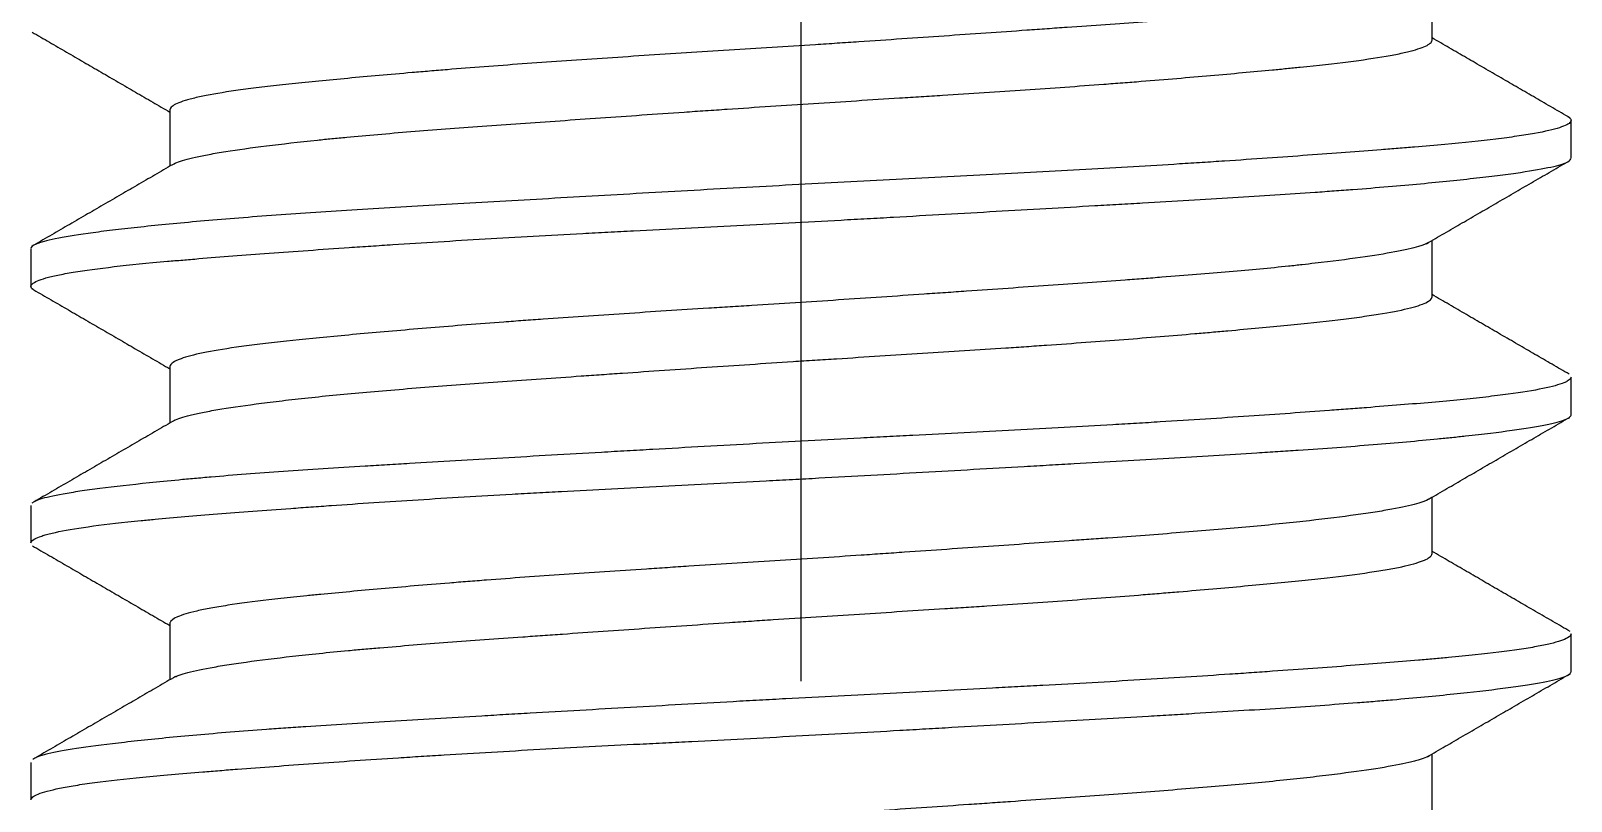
# Model space of a CAD drawing. Extents: x 1571 to 2360, y 0 to 579.
# Drawn here: x 1750.12 to 1756.12, y 179.46 to 182.46 of the extents above; entities that cross this region are included whole.
import ezdxf

# ---------------------------------------------------------------- set-up
doc = ezdxf.new("R2010")
doc.units = 0
doc.header["$LTSCALE"] = 10
doc.header["$MEASUREMENT"] = 0
doc.linetypes.add('CENTER', pattern=[2, 1.25, -0.25, 0.25, -0.25])
doc.layers.add('1', color=7, linetype='CONTINUOUS')

msp = doc.modelspace()

# ---------------------------------------------------------------- linework, layer by layer
at = {"layer": '1', "color": 1, "linetype": 'CENTER', "lineweight": -3}
msp.add_line((1753.1195, 272.4285), (1753.1195, 169.6499), dxfattribs=at)
at = {"layer": '1', "color": 7, "linetype": 'Continuous', "lineweight": -3}
for p, q in [((1755.578, 182.425), (1755.578, 182.6446)), ((1750.661, 182.1535), (1750.661, 181.9338)), ((1756.1195, 181.9665), (1756.1195, 182.1125)), ((1750.1195, 181.6118), (1750.1195, 181.4658)), ((1755.578, 181.4245), (1755.578, 181.6447)), ((1750.661, 181.1539), (1750.661, 180.9338)), ((1756.1195, 180.9665), (1756.1195, 181.1118)), ((1755.578, 180.4252), (1755.578, 180.6446)), ((1750.1195, 180.6125), (1750.1195, 180.4667)), ((1750.661, 180.1532), (1750.661, 179.9337)), ((1756.1195, 179.966), (1756.1195, 180.112)), ((1750.1195, 179.6117), (1750.1195, 179.4663)), ((1755.578, 179.4245), (1755.578, 179.6446))]:
    msp.add_line(p, q, dxfattribs=at)
for points, knots in [([(1755.5662, 182.6379), (1755.5656, 182.6375), (1755.562, 182.6353), (1755.5577, 182.6331), (1755.5498, 182.6296), (1755.5454, 182.6278), (1755.5207, 182.619), (1755.4934, 182.6121), (1755.4246, 182.598), (1755.383, 182.5908), (1755.3218, 182.5816), (1755.3091, 182.5797), (1755.2828, 182.576), (1755.2692, 182.5741), (1755.2271, 182.5685), (1755.1974, 182.5647), (1755.1041, 182.5534), (1755.0358, 182.5459), (1754.9244, 182.5347), (1754.8858, 182.531), (1754.8256, 182.5256), (1754.8051, 182.5237), (1754.7635, 182.5201), (1754.7422, 182.5183), (1754.6348, 182.5094), (1754.4545, 182.4955), (1754.2581, 182.4814), (1754.1302, 182.4724), (1754.1043, 182.4706), (1754.0521, 182.4669), (1754.0258, 182.465), (1753.9465, 182.4595), (1753.8933, 182.4558), (1753.7322, 182.4446), (1753.6231, 182.437), (1753.4571, 182.4257), (1753.3734, 182.42), (1753.2888, 182.4143), (1753.2322, 182.4105), (1753.2038, 182.4087), (1753.0625, 182.3994), (1752.9503, 182.3923), (1752.7278, 182.3783), (1752.6174, 182.3714), (1752.4532, 182.3609), (1752.3986, 182.3573), (1752.2913, 182.3502), (1752.2386, 182.3466), (1752.0828, 182.3358), (1751.9823, 182.3285), (1751.8367, 182.3173), (1751.7891, 182.3135), (1751.7188, 182.3078), (1751.6956, 182.3059), (1751.6497, 182.3021), (1751.6271, 182.3002), (1751.516, 182.2907), (1751.4326, 182.2833), (1751.2767, 182.2688), (1751.2041, 182.2618), (1751.1205, 182.253), (1751.104, 182.2513), (1751.0721, 182.2477), (1751.0566, 182.246), (1751.0113, 182.2407), (1750.9829, 182.2371), (1750.903, 182.2265), (1750.8566, 182.2193), (1750.7975, 182.2083), (1750.7795, 182.2046), (1750.7553, 182.1989), (1750.7476, 182.197), (1750.7334, 182.1932), (1750.7267, 182.1913), (1750.6959, 182.1818), (1750.6789, 182.1742), (1750.6641, 182.1624), (1750.6612, 182.158), (1750.661, 182.1538)], [0, 0, 0, 0, 0.002708, 0.013998, 0.013998, 0.025287, 0.025287, 0.070446, 0.070446, 0.115605, 0.115605, 0.126895, 0.126895, 0.138185, 0.138185, 0.160764, 0.160764, 0.205923, 0.205923, 0.228503, 0.228503, 0.239792, 0.239792, 0.251082, 0.251082, 0.296241, 0.3414, 0.3414, 0.35269, 0.35269, 0.363979, 0.363979, 0.386559, 0.386559, 0.431718, 0.431718, 0.454297, 0.465587, 0.465587, 0.476877, 0.476877, 0.522036, 0.522036, 0.567194, 0.567194, 0.589774, 0.589774, 0.612353, 0.612353, 0.657512, 0.657512, 0.680092, 0.680092, 0.691381, 0.691381, 0.702671, 0.702671, 0.74783, 0.74783, 0.792989, 0.792989, 0.804279, 0.804279, 0.815569, 0.815569, 0.838148, 0.838148, 0.883307, 0.883307, 0.905886, 0.905886, 0.917176, 0.917176, 0.928466, 0.928466, 0.973625, 0.973625, 1, 1, 1, 1]), ([(1750.6749, 181.9419), (1750.6787, 181.9441), (1750.6831, 181.9463), (1750.7051, 181.9554), (1750.7293, 181.9623), (1750.7768, 181.9729), (1750.8034, 181.9782), (1750.8342, 181.9836), (1750.8557, 181.9872), (1750.8669, 181.9891), (1750.9251, 181.9983), (1751.0315, 182.0131), (1751.1635, 182.0282), (1751.2541, 182.0376), (1751.2727, 182.0395), (1751.3106, 182.0433), (1751.33, 182.0451), (1751.3889, 182.0507), (1751.4293, 182.0543), (1751.5543, 182.065), (1751.6423, 182.0719), (1751.7814, 182.0824), (1751.829, 182.0859), (1751.9265, 182.093), (1751.9766, 182.0966), (1752.1285, 182.1074), (1752.336, 182.122), (1752.5532, 182.137), (1752.692, 182.1466), (1752.7199, 182.1485), (1752.776, 182.1523), (1752.8041, 182.1542), (1752.8882, 182.1599), (1752.9443, 182.1637), (1753.1123, 182.1749), (1753.2243, 182.182), (1753.3921, 182.1926), (1753.448, 182.1961), (1753.5318, 182.2013), (1753.5598, 182.2031), (1753.6155, 182.2066), (1753.6432, 182.2084), (1753.7807, 182.2171), (1753.888, 182.2241), (1754.0974, 182.2384), (1754.1994, 182.2457), (1754.3236, 182.2551), (1754.3483, 182.257), (1754.397, 182.2607), (1754.4211, 182.2626), (1754.4923, 182.2683), (1754.5386, 182.2721), (1754.6737, 182.2834), (1754.7589, 182.2909), (1754.8793, 182.3019), (1754.9183, 182.3055), (1754.9748, 182.3108), (1754.9933, 182.3126), (1755.0295, 182.3162), (1755.0471, 182.318), (1755.1333, 182.3268), (1755.1956, 182.3337), (1755.3072, 182.3478), (1755.3565, 182.3549), (1755.4096, 182.3642), (1755.4197, 182.366), (1755.4391, 182.3697), (1755.4483, 182.3716), (1755.4745, 182.3772), (1755.49, 182.3809), (1755.531, 182.3922), (1755.5509, 182.3998), (1755.5693, 182.4112), (1755.5736, 182.4149), (1755.5771, 182.4206), (1755.5777, 182.4224), (1755.578, 182.4249), (1755.578, 182.4255), (1755.5779, 182.4261)], [0, 0, 0, 0, 0.01409, 0.01409, 0.059249, 0.059249, 0.081828, 0.093118, 0.093118, 0.104407, 0.104407, 0.149566, 0.194725, 0.194725, 0.206015, 0.206015, 0.217305, 0.217305, 0.239884, 0.239884, 0.285043, 0.285043, 0.307623, 0.307623, 0.330202, 0.330202, 0.375361, 0.42052, 0.42052, 0.43181, 0.43181, 0.4431, 0.4431, 0.465679, 0.465679, 0.510838, 0.510838, 0.533417, 0.533417, 0.544707, 0.544707, 0.555997, 0.555997, 0.601156, 0.601156, 0.646315, 0.646315, 0.657605, 0.657605, 0.668894, 0.668894, 0.691474, 0.691474, 0.736633, 0.736633, 0.759212, 0.759212, 0.770502, 0.770502, 0.781792, 0.781792, 0.826951, 0.826951, 0.87211, 0.87211, 0.883399, 0.883399, 0.894689, 0.894689, 0.917269, 0.917269, 0.962427, 0.962427, 0.985007, 0.985007, 0.996297, 0.996297, 1, 1, 1, 1]), ([(1756.1061, 182.1273), (1756.1122, 182.124), (1756.1162, 182.1207), (1756.1192, 182.1155), (1756.1196, 182.1137), (1756.1193, 182.1101), (1756.1185, 182.1082), (1756.112, 182.099), (1756.0976, 182.0914), (1756.0508, 182.0763), (1756.0184, 182.0688), (1755.9663, 182.0594), (1755.9553, 182.0576), (1755.9323, 182.0539), (1755.8962, 182.0484), (1755.8555, 182.043), (1755.768, 182.0324), (1755.7017, 182.0255), (1755.5899, 182.0152), (1755.5506, 182.0118), (1755.4885, 182.0066), (1755.4674, 182.0048), (1755.4243, 182.0013), (1755.4024, 181.9996), (1755.2907, 181.9908), (1755.1951, 181.9837), (1754.9915, 181.9689), (1754.8835, 181.9613), (1754.7406, 181.9518), (1754.7117, 181.9499), (1754.6534, 181.9462), (1754.5654, 181.9406), (1754.4753, 181.9351), (1754.2924, 181.9242), (1754.1668, 181.9171), (1753.9729, 181.9067), (1753.9073, 181.9032), (1753.7743, 181.8963), (1753.7076, 181.8929), (1753.5069, 181.8826), (1753.3724, 181.8758), (1753.1022, 181.8618), (1752.9665, 181.8544), (1752.6938, 181.8392), (1752.5598, 181.8316), (1752.2967, 181.8166), (1752.1676, 181.8092), (1751.9775, 181.7982), (1751.9147, 181.7946), (1751.7905, 181.7874), (1751.7297, 181.7839), (1751.5514, 181.7734), (1751.4377, 181.7666), (1751.2749, 181.7563), (1751.222, 181.7529), (1751.1187, 181.7459), (1751.0684, 181.7424), (1750.9216, 181.7315), (1750.8314, 181.7241), (1750.6658, 181.7091), (1750.5903, 181.7016), (1750.5053, 181.6923), (1750.4888, 181.6904), (1750.4567, 181.6867), (1750.4411, 181.6849), (1750.3959, 181.6793), (1750.368, 181.6757), (1750.291, 181.665), (1750.2484, 181.6581), (1750.1977, 181.6478), (1750.183, 181.6444), (1750.1643, 181.6393), (1750.1586, 181.6376), (1750.1484, 181.6341), (1750.1438, 181.6324), (1750.1266, 181.6249), (1750.1199, 181.6191), (1750.1195, 181.6132)], [0, 0, 0, 0, 0.019993, 0.019993, 0.030493, 0.030493, 0.040994, 0.040994, 0.082997, 0.082997, 0.124999, 0.124999, 0.1355, 0.1355, 0.146001, 0.167002, 0.167002, 0.209005, 0.209005, 0.230006, 0.230006, 0.240507, 0.240507, 0.251007, 0.251007, 0.29301, 0.29301, 0.335012, 0.335012, 0.345513, 0.345513, 0.356014, 0.377015, 0.377015, 0.419018, 0.419018, 0.440019, 0.440019, 0.46102, 0.46102, 0.503023, 0.503023, 0.545026, 0.545026, 0.587028, 0.587028, 0.629031, 0.629031, 0.650032, 0.650032, 0.671033, 0.671033, 0.713036, 0.713036, 0.734037, 0.734037, 0.755039, 0.755039, 0.797041, 0.797041, 0.839044, 0.839044, 0.849545, 0.849545, 0.860045, 0.860045, 0.881047, 0.881047, 0.923049, 0.923049, 0.944051, 0.944051, 0.954551, 0.954551, 0.965052, 0.965052, 1, 1, 1, 1]), ([(1750.1297, 181.4529), (1750.129, 181.4533), (1750.1283, 181.4537), (1750.1252, 181.4559), (1750.1232, 181.4577), (1750.1205, 181.4612), (1750.1197, 181.463), (1750.1191, 181.4685), (1750.121, 181.4722), (1750.1337, 181.4833), (1750.1512, 181.4909), (1750.191, 181.5022), (1750.2066, 181.506), (1750.2333, 181.5116), (1750.2427, 181.5135), (1750.2629, 181.5172), (1750.2735, 181.5191), (1750.3295, 181.5284), (1750.3827, 181.5356), (1750.5049, 181.5496), (1750.5741, 181.5565), (1750.6707, 181.5651), (1750.6905, 181.5668), (1750.7312, 181.5702), (1750.7521, 181.572), (1750.8161, 181.5772), (1750.8603, 181.5807), (1750.9977, 181.5913), (1751.0955, 181.5986), (1751.2514, 181.6097), (1751.3048, 181.6135), (1751.3874, 181.6191), (1751.4153, 181.621), (1751.4719, 181.6248), (1751.5007, 181.6267), (1751.6457, 181.6361), (1751.7655, 181.6435), (1752.012, 181.6579), (1752.1388, 181.6649), (1752.3017, 181.6736), (1752.3346, 181.6753), (1752.4007, 181.6788), (1752.434, 181.6805), (1752.5342, 181.6857), (1752.6011, 181.6891), (1752.8023, 181.6993), (1752.937, 181.7062), (1753.1399, 181.7168), (1753.2076, 181.7205), (1753.3095, 181.7261), (1753.3435, 181.7279), (1753.4115, 181.7317), (1753.4456, 181.7336), (1753.6153, 181.7431), (1753.7485, 181.7507), (1754.01, 181.7657), (1754.1382, 181.7731), (1754.2954, 181.7821), (1754.3266, 181.7839), (1754.3888, 181.7875), (1754.4199, 181.7893), (1754.5118, 181.7946), (1754.5717, 181.7981), (1754.7475, 181.8086), (1754.8594, 181.8153), (1755.0193, 181.8256), (1755.0713, 181.8291), (1755.1473, 181.8344), (1755.1722, 181.8362), (1755.2215, 181.8398), (1755.2459, 181.8416), (1755.365, 181.8507), (1755.4527, 181.8582), (1755.6132, 181.8732), (1755.6861, 181.8807), (1755.7677, 181.89), (1755.7835, 181.8918), (1755.8143, 181.8955), (1755.8292, 181.8974), (1755.8721, 181.9028), (1755.8985, 181.9064), (1755.9709, 181.917), (1756.0104, 181.9239), (1756.0565, 181.9341), (1756.0697, 181.9375), (1756.086, 181.9427), (1756.0909, 181.9444), (1756.0996, 181.9478), (1756.1034, 181.9496), (1756.1152, 181.956), (1756.1194, 181.9608), (1756.1195, 181.9657)], [0, 0, 0, 0, 0.002696, 0.002696, 0.013225, 0.013225, 0.023754, 0.023754, 0.044812, 0.044812, 0.086928, 0.086928, 0.107986, 0.107986, 0.118515, 0.118515, 0.129044, 0.129044, 0.17116, 0.17116, 0.213276, 0.213276, 0.223805, 0.223805, 0.234334, 0.234334, 0.255391, 0.255391, 0.297507, 0.297507, 0.318565, 0.318565, 0.329094, 0.329094, 0.339623, 0.339623, 0.381739, 0.381739, 0.423855, 0.423855, 0.434384, 0.434384, 0.444913, 0.444913, 0.465971, 0.465971, 0.508087, 0.508087, 0.529145, 0.529145, 0.539674, 0.539674, 0.550203, 0.550203, 0.592319, 0.592319, 0.634435, 0.634435, 0.644964, 0.644964, 0.655493, 0.655493, 0.676551, 0.676551, 0.718666, 0.718666, 0.739724, 0.739724, 0.750253, 0.750253, 0.760782, 0.760782, 0.802898, 0.802898, 0.845014, 0.845014, 0.855543, 0.855543, 0.866072, 0.866072, 0.88713, 0.88713, 0.929246, 0.929246, 0.950304, 0.950304, 0.960833, 0.960833, 0.971362, 0.971362, 1, 1, 1, 1]), ([(1755.5641, 181.6366), (1755.5554, 181.6314), (1755.5425, 181.6263), (1755.514, 181.6177), (1755.5006, 181.6142), (1755.4775, 181.6089), (1755.4693, 181.6071), (1755.452, 181.6036), (1755.4429, 181.6018), (1755.3952, 181.5928), (1755.305, 181.5783), (1755.1877, 181.5633), (1755.1057, 181.5538), (1755.0888, 181.5519), (1755.0544, 181.5481), (1755.0368, 181.5462), (1754.983, 181.5405), (1754.9459, 181.5368), (1754.8304, 181.5258), (1754.7481, 181.5187), (1754.6168, 181.5081), (1754.5718, 181.5046), (1754.5021, 181.4993), (1754.4785, 181.4975), (1754.4309, 181.494), (1754.4069, 181.4922), (1754.2859, 181.4834), (1754.186, 181.4763), (1753.9799, 181.4618), (1753.8738, 181.4544), (1753.7372, 181.4449), (1753.7096, 181.443), (1753.6545, 181.4392), (1753.6269, 181.4373), (1753.544, 181.4316), (1753.4885, 181.4278), (1753.3218, 181.4165), (1753.21, 181.409), (1753.0414, 181.3981), (1752.985, 181.3945), (1752.9002, 181.3892), (1752.8719, 181.3874), (1752.8157, 181.3839), (1752.7877, 181.3821), (1752.6483, 181.3734), (1752.5388, 181.3665), (1752.3237, 181.3524), (1752.2181, 181.3453), (1752.0887, 181.3361), (1752.063, 181.3342), (1752.0122, 181.3305), (1751.9871, 181.3287), (1751.9126, 181.3231), (1751.864, 181.3194), (1751.7215, 181.3082), (1751.6308, 181.3006), (1751.5012, 181.2893), (1751.4591, 181.2856), (1751.3771, 181.2782), (1751.3377, 181.2745), (1751.2241, 181.2638), (1751.1547, 181.2568), (1751.0596, 181.2464), (1751.0145, 181.2411), (1750.9728, 181.2358), (1750.9458, 181.2322), (1750.9327, 181.2304), (1750.8693, 181.2214), (1750.8261, 181.2141), (1750.7544, 181.1993), (1750.7259, 181.1918), (1750.6994, 181.1823), (1750.6946, 181.1804), (1750.6859, 181.1766), (1750.682, 181.1746), (1750.6718, 181.1689), (1750.667, 181.1651), (1750.6622, 181.1588), (1750.6611, 181.1563), (1750.661, 181.1538)], [0, 0, 0, 0, 0.033331, 0.033331, 0.055976, 0.055976, 0.067298, 0.067298, 0.078621, 0.078621, 0.123911, 0.1692, 0.1692, 0.180523, 0.180523, 0.191845, 0.191845, 0.21449, 0.21449, 0.25978, 0.25978, 0.282425, 0.282425, 0.293747, 0.293747, 0.30507, 0.30507, 0.350359, 0.350359, 0.395649, 0.395649, 0.406972, 0.406972, 0.418294, 0.418294, 0.440939, 0.440939, 0.486229, 0.486229, 0.508874, 0.508874, 0.520196, 0.520196, 0.531518, 0.531518, 0.576808, 0.576808, 0.622098, 0.622098, 0.63342, 0.63342, 0.644743, 0.644743, 0.667388, 0.667388, 0.712677, 0.712677, 0.735322, 0.735322, 0.757967, 0.757967, 0.803257, 0.803257, 0.825902, 0.837224, 0.837224, 0.848547, 0.848547, 0.893836, 0.893836, 0.939126, 0.939126, 0.950449, 0.950449, 0.961771, 0.961771, 0.984416, 0.984416, 1, 1, 1, 1]), ([(1750.675, 180.9419), (1750.6759, 180.9424), (1750.6768, 180.9429), (1750.6908, 180.9504), (1750.7114, 180.9573), (1750.7471, 180.9662), (1750.7547, 180.968), (1750.7708, 180.9715), (1750.7793, 180.9733), (1750.8061, 180.9786), (1750.8258, 180.9822), (1750.89, 180.993), (1750.9397, 181.0003), (1751.0248, 181.0116), (1751.0549, 181.0153), (1751.1188, 181.023), (1751.1522, 181.0268), (1751.2565, 181.0381), (1751.3317, 181.0455), (1751.4526, 181.0563), (1751.4943, 181.0599), (1751.5805, 181.067), (1751.625, 181.0705), (1751.7626, 181.0811), (1751.8579, 181.0881), (1752.0553, 181.1023), (1752.1575, 181.1095), (1752.2894, 181.1187), (1752.316, 181.1205), (1752.3697, 181.1243), (1752.3968, 181.1262), (1752.4784, 181.1318), (1752.533, 181.1356), (1752.6977, 181.147), (1752.8084, 181.1546), (1752.976, 181.1658), (1753.0321, 181.1695), (1753.1166, 181.1751), (1753.1448, 181.1769), (1753.2014, 181.1805), (1753.2298, 181.1823), (1753.3713, 181.1913), (1753.4828, 181.1982), (1753.7027, 181.2121), (1753.811, 181.2191), (1753.9443, 181.228), (1753.9709, 181.2298), (1754.0238, 181.2334), (1754.0502, 181.2352), (1754.1284, 181.2407), (1754.1795, 181.2444), (1754.3299, 181.2554), (1754.4261, 181.2629), (1754.5644, 181.2742), (1754.6321, 181.2799), (1754.6974, 181.2855), (1754.7405, 181.2893), (1754.7617, 181.2912), (1754.8659, 181.3005), (1754.9432, 181.3077), (1755.0859, 181.3218), (1755.1513, 181.3287), (1755.2255, 181.3375), (1755.24, 181.3393), (1755.2681, 181.3429), (1755.2818, 181.3447), (1755.3213, 181.35), (1755.3458, 181.3536), (1755.4138, 181.3645), (1755.4519, 181.3718), (1755.4983, 181.3831), (1755.5119, 181.3868), (1755.5355, 181.3945), (1755.5455, 181.3983), (1755.5694, 181.4097), (1755.5775, 181.4173), (1755.578, 181.4251), (1755.578, 181.4256), (1755.5779, 181.4261)], [0, 0, 0, 0, 0.003252, 0.003252, 0.048411, 0.048411, 0.0597, 0.0597, 0.07099, 0.07099, 0.093569, 0.093569, 0.138728, 0.138728, 0.161308, 0.161308, 0.183887, 0.183887, 0.229046, 0.229046, 0.251626, 0.251626, 0.274205, 0.274205, 0.319364, 0.319364, 0.364523, 0.364523, 0.375813, 0.375813, 0.387103, 0.387103, 0.409682, 0.409682, 0.454841, 0.454841, 0.477421, 0.477421, 0.48871, 0.48871, 0.5, 0.5, 0.545159, 0.545159, 0.590318, 0.590318, 0.601608, 0.601608, 0.612898, 0.612898, 0.635477, 0.635477, 0.680636, 0.680636, 0.703216, 0.714505, 0.714505, 0.725795, 0.725795, 0.770954, 0.770954, 0.816113, 0.816113, 0.827403, 0.827403, 0.838693, 0.838693, 0.861272, 0.861272, 0.906431, 0.906431, 0.92901, 0.92901, 0.95159, 0.95159, 0.996749, 0.996749, 1, 1, 1, 1]), ([(1756.1195, 181.1127), (1756.1195, 181.1091), (1756.1172, 181.1054), (1756.1103, 181.0998), (1756.1074, 181.0979), (1756.1005, 181.0941), (1756.0964, 181.0922), (1756.0733, 181.0826), (1756.0458, 181.0751), (1755.9733, 181.0602), (1755.9284, 181.0528), (1755.861, 181.0438), (1755.847, 181.042), (1755.8178, 181.0384), (1755.8026, 181.0367), (1755.7557, 181.0313), (1755.7226, 181.0279), (1755.6175, 181.0175), (1755.54, 181.0107), (1755.4125, 181.0004), (1755.3682, 180.9969), (1755.2989, 180.9916), (1755.2753, 180.9898), (1755.2271, 180.9862), (1755.2026, 180.9843), (1755.0784, 180.9751), (1754.869, 180.9601), (1754.6388, 180.9451), (1754.4882, 180.9359), (1754.4577, 180.934), (1754.3961, 180.9304), (1754.365, 180.9285), (1754.2714, 180.9231), (1754.2083, 180.9195), (1754.0173, 180.909), (1753.8875, 180.9021), (1753.689, 180.8919), (1753.6223, 180.8885), (1753.5212, 180.8834), (1753.4873, 180.8816), (1753.4193, 180.8782), (1753.3852, 180.8764), (1753.2151, 180.8677), (1753.0796, 180.8606), (1752.8098, 180.8458), (1752.6756, 180.8382), (1752.5084, 180.8287), (1752.4751, 180.8268), (1752.4084, 180.823), (1752.3752, 180.8211), (1752.2763, 180.8154), (1752.2114, 180.8117), (1752.0191, 180.8006), (1751.8946, 180.7935), (1751.7131, 180.7829), (1751.6535, 180.7794), (1751.5654, 180.7742), (1751.5363, 180.7725), (1751.4785, 180.769), (1751.45, 180.7673), (1751.3094, 180.7586), (1751.2032, 180.7518), (1751.0031, 180.7378), (1750.9092, 180.7305), (1750.7997, 180.7211), (1750.7781, 180.7192), (1750.7359, 180.7154), (1750.7153, 180.7135), (1750.6551, 180.7079), (1750.617, 180.7041), (1750.5087, 180.6929), (1750.4446, 180.6855), (1750.3605, 180.6747), (1750.3345, 180.6712), (1750.2866, 180.6641), (1750.2647, 180.6605), (1750.2061, 180.6501), (1750.1624, 180.6402), (1750.138, 180.6302), (1750.1322, 180.627)], [0, 0, 0, 0, 0.022258, 0.022258, 0.033387, 0.033387, 0.044516, 0.044516, 0.089031, 0.089031, 0.133547, 0.133547, 0.144676, 0.144676, 0.155805, 0.155805, 0.178063, 0.178063, 0.222578, 0.222578, 0.244836, 0.244836, 0.255965, 0.255965, 0.267094, 0.267094, 0.31161, 0.356125, 0.356125, 0.367254, 0.367254, 0.378383, 0.378383, 0.400641, 0.400641, 0.445157, 0.445157, 0.467414, 0.467414, 0.478543, 0.478543, 0.489672, 0.489672, 0.534188, 0.534188, 0.578703, 0.578703, 0.589832, 0.589832, 0.600961, 0.600961, 0.623219, 0.623219, 0.667735, 0.667735, 0.689993, 0.689993, 0.701122, 0.701122, 0.71225, 0.71225, 0.756766, 0.756766, 0.801282, 0.801282, 0.812411, 0.812411, 0.82354, 0.82354, 0.845797, 0.845797, 0.890313, 0.890313, 0.912571, 0.912571, 0.934829, 0.934829, 0.979344, 1, 1, 1, 1]), ([(1750.1195, 180.4667), (1750.1201, 180.4718), (1750.125, 180.4769), (1750.1412, 180.4859), (1750.1503, 180.4897), (1750.1674, 180.4954), (1750.1737, 180.4973), (1750.1874, 180.5011), (1750.1948, 180.503), (1750.2347, 180.5125), (1750.3158, 180.5273), (1750.431, 180.5415), (1750.5139, 180.5502), (1750.5311, 180.552), (1750.5664, 180.5555), (1750.6206, 180.5607), (1750.6789, 180.5658), (1750.8007, 180.5761), (1750.8889, 180.583), (1751.0317, 180.5937), (1751.0811, 180.5974), (1751.1578, 180.603), (1751.1839, 180.6049), (1751.2367, 180.6087), (1751.2633, 180.6106), (1751.3982, 180.62), (1751.6234, 180.635), (1751.8671, 180.6496), (1752.0254, 180.6585), (1752.0575, 180.6603), (1752.1217, 180.6639), (1752.2183, 180.6692), (1752.316, 180.6743), (1752.5128, 180.6846), (1752.6457, 180.6913), (1752.8478, 180.7016), (1752.9156, 180.7051), (1753.018, 180.7104), (1753.0523, 180.7122), (1753.1207, 180.7158), (1753.1548, 180.7177), (1753.3248, 180.7268), (1753.4595, 180.7344), (1753.7263, 180.7495), (1753.8585, 180.757), (1754.022, 180.7664), (1754.0547, 180.7683), (1754.1193, 180.772), (1754.2155, 180.7775), (1754.3093, 180.7829), (1754.4938, 180.7936), (1754.6125, 180.8005), (1754.7843, 180.8108), (1754.8405, 180.8143), (1754.9231, 180.8195), (1754.9504, 180.8212), (1755.0041, 180.8247), (1755.0305, 180.8264), (1755.1603, 180.8351), (1755.2574, 180.8422), (1755.4384, 180.8569), (1755.5222, 180.8645), (1755.6184, 180.874), (1755.6372, 180.8759), (1755.6737, 180.8796), (1755.7268, 180.8853), (1755.7752, 180.8908), (1755.8655, 180.9017), (1755.9175, 180.9088), (1755.9827, 180.9193), (1756.0024, 180.9228), (1756.0286, 180.928), (1756.0368, 180.9297), (1756.052, 180.9332), (1756.059, 180.9349), (1756.0911, 180.9434), (1756.1076, 180.9502), (1756.1185, 180.9605), (1756.1199, 180.9638), (1756.1193, 180.9673)], [0, 0, 0, 0, 0.030042, 0.030042, 0.051623, 0.051623, 0.062414, 0.062414, 0.073205, 0.073205, 0.116368, 0.159531, 0.159531, 0.170321, 0.170321, 0.181112, 0.202694, 0.202694, 0.245857, 0.245857, 0.267438, 0.267438, 0.278229, 0.278229, 0.28902, 0.28902, 0.332183, 0.375346, 0.375346, 0.386137, 0.386137, 0.396927, 0.418509, 0.418509, 0.461672, 0.461672, 0.483253, 0.483253, 0.494044, 0.494044, 0.504835, 0.504835, 0.547998, 0.547998, 0.591161, 0.591161, 0.601952, 0.601952, 0.612742, 0.634324, 0.634324, 0.677487, 0.677487, 0.699068, 0.699068, 0.709859, 0.709859, 0.72065, 0.72065, 0.763813, 0.763813, 0.806976, 0.806976, 0.817767, 0.817767, 0.828558, 0.850139, 0.850139, 0.893302, 0.893302, 0.914884, 0.914884, 0.925674, 0.925674, 0.936465, 0.936465, 0.979628, 0.979628, 1, 1, 1, 1]), ([(1755.5643, 180.6367), (1755.5616, 180.6351), (1755.5586, 180.6335), (1755.5512, 180.6302), (1755.5469, 180.6284), (1755.5325, 180.6232), (1755.5211, 180.6197), (1755.4812, 180.6092), (1755.4473, 180.6022), (1755.3852, 180.5914), (1755.3627, 180.5878), (1755.3138, 180.5804), (1755.2877, 180.5766), (1755.2046, 180.5654), (1755.143, 180.5579), (1755.0411, 180.5466), (1755.0056, 180.5429), (1754.9314, 180.5354), (1754.8927, 180.5317), (1754.7719, 180.5206), (1754.6868, 180.5136), (1754.5077, 180.4996), (1754.4138, 180.4927), (1754.2908, 180.4838), (1754.2659, 180.482), (1754.2155, 180.4784), (1754.19, 180.4766), (1754.113, 180.4712), (1754.0611, 180.4675), (1753.9039, 180.4565), (1753.7969, 180.4491), (1753.6334, 180.4378), (1753.5508, 180.4321), (1753.467, 180.4264), (1753.4109, 180.4225), (1753.3827, 180.4206), (1753.2417, 180.4111), (1753.1293, 180.4037), (1752.9055, 180.3895), (1752.7941, 180.3825), (1752.6553, 180.3738), (1752.6276, 180.372), (1752.5722, 180.3685), (1752.5445, 180.3668), (1752.4622, 180.3615), (1752.408, 180.3579), (1752.2478, 180.3473), (1752.144, 180.3401), (1751.9928, 180.3291), (1751.9183, 180.3236), (1751.8455, 180.3179), (1751.7974, 180.3141), (1751.7735, 180.3122), (1751.656, 180.3028), (1751.5673, 180.2952), (1751.4002, 180.2803), (1751.3217, 180.2731), (1751.2301, 180.2642), (1751.2121, 180.2625), (1751.1768, 180.2589), (1751.1596, 180.2571), (1751.1091, 180.2518), (1751.0772, 180.2483), (1750.9866, 180.2378), (1750.933, 180.2308), (1750.8626, 180.22), (1750.8408, 180.2163), (1750.8008, 180.2089), (1750.7824, 180.2052), (1750.7334, 180.1939), (1750.6835, 180.1788), (1750.6636, 180.1637), (1750.6612, 180.1555), (1750.661, 180.1547), (1750.661, 180.1539)], [0, 0, 0, 0, 0.010233, 0.010233, 0.021556, 0.021556, 0.044201, 0.044201, 0.089491, 0.089491, 0.112136, 0.112136, 0.13478, 0.13478, 0.18007, 0.18007, 0.202715, 0.202715, 0.22536, 0.22536, 0.27065, 0.27065, 0.31594, 0.31594, 0.327262, 0.327262, 0.338585, 0.338585, 0.36123, 0.36123, 0.406519, 0.406519, 0.429164, 0.440487, 0.440487, 0.451809, 0.451809, 0.497099, 0.497099, 0.542389, 0.542389, 0.553711, 0.553711, 0.565034, 0.565034, 0.587679, 0.587679, 0.632968, 0.632968, 0.655613, 0.666936, 0.666936, 0.678258, 0.678258, 0.723548, 0.723548, 0.768838, 0.768838, 0.78016, 0.78016, 0.791483, 0.791483, 0.814128, 0.814128, 0.859418, 0.859418, 0.882062, 0.882062, 0.904707, 0.904707, 0.949997, 0.995287, 0.995287, 1, 1, 1, 1]), ([(1750.6803, 179.9448), (1750.6831, 179.9462), (1750.6864, 179.9476), (1750.6985, 179.9526), (1750.7091, 179.9561), (1750.7462, 179.9665), (1750.7783, 179.9735), (1750.8375, 179.9842), (1750.859, 179.9878), (1750.8942, 179.9934), (1750.9064, 179.9952), (1750.9317, 179.9989), (1750.9448, 180.0008), (1751.0121, 180.0101), (1751.1324, 180.0252), (1751.2773, 180.0402), (1751.3758, 180.0494), (1751.396, 180.0513), (1751.4369, 180.0549), (1751.4576, 180.0567), (1751.5207, 180.0621), (1751.5638, 180.0656), (1751.6965, 180.0761), (1751.7894, 180.0831), (1751.9351, 180.0937), (1751.9848, 180.0972), (1752.061, 180.1026), (1752.0868, 180.1045), (1752.1385, 180.1081), (1752.1645, 180.1099), (1752.295, 180.1191), (1752.4015, 180.1265), (1752.6185, 180.1415), (1752.7289, 180.1491), (1752.8696, 180.1587), (1752.8979, 180.1606), (1752.9544, 180.1644), (1752.9825, 180.1662), (1753.067, 180.1718), (1753.1232, 180.1755), (1753.2913, 180.1863), (1753.4028, 180.1932), (1753.5693, 180.2037), (1753.6247, 180.2072), (1753.7075, 180.2125), (1753.735, 180.2142), (1753.7897, 180.2178), (1753.8168, 180.2195), (1753.9514, 180.2284), (1754.056, 180.2355), (1754.259, 180.2501), (1754.3575, 180.2576), (1754.4767, 180.2671), (1754.5003, 180.269), (1754.5467, 180.2728), (1754.5695, 180.2746), (1754.6372, 180.2803), (1754.6809, 180.2841), (1754.8083, 180.2953), (1754.888, 180.3026), (1754.9997, 180.3132), (1755.0357, 180.3168), (1755.1048, 180.3239), (1755.1376, 180.3274), (1755.2309, 180.3379), (1755.2862, 180.3449), (1755.3591, 180.3557), (1755.393, 180.3611), (1755.423, 180.3666), (1755.4422, 180.3703), (1755.4513, 180.3722), (1755.4948, 180.3816), (1755.5216, 180.3892), (1755.5603, 180.4043), (1755.5722, 180.4119), (1755.5773, 180.4212), (1755.5779, 180.423), (1755.578, 180.4253), (1755.578, 180.4258), (1755.5779, 180.4262)], [0, 0, 0, 0, 0.009266, 0.009266, 0.031976, 0.031976, 0.077398, 0.077398, 0.100109, 0.100109, 0.111464, 0.111464, 0.122819, 0.122819, 0.168241, 0.213662, 0.213662, 0.225018, 0.225018, 0.236373, 0.236373, 0.259084, 0.259084, 0.304505, 0.304505, 0.327216, 0.327216, 0.338572, 0.338572, 0.349927, 0.349927, 0.395348, 0.395348, 0.44077, 0.44077, 0.452125, 0.452125, 0.463481, 0.463481, 0.486191, 0.486191, 0.531613, 0.531613, 0.554324, 0.554324, 0.565679, 0.565679, 0.577034, 0.577034, 0.622456, 0.622456, 0.667877, 0.667877, 0.679233, 0.679233, 0.690588, 0.690588, 0.713299, 0.713299, 0.758721, 0.758721, 0.781431, 0.781431, 0.804142, 0.804142, 0.849564, 0.849564, 0.872274, 0.88363, 0.88363, 0.894985, 0.894985, 0.940407, 0.940407, 0.985828, 0.985828, 0.997183, 0.997183, 1, 1, 1, 1]), ([(1756.1195, 180.1128), (1756.1196, 180.1075), (1756.1148, 180.1022), (1756.0921, 180.0892), (1756.07, 180.0816), (1756.0305, 180.0721), (1756.022, 180.0702), (1756.004, 180.0664), (1755.9753, 180.0608), (1755.9419, 180.0553), (1755.8687, 180.0444), (1755.8115, 180.0374), (1755.7132, 180.0269), (1755.6784, 180.0234), (1755.6228, 180.0182), (1755.6037, 180.0165), (1755.5648, 180.013), (1755.5449, 180.0113), (1755.4432, 180.0027), (1755.3552, 179.9958), (1755.1658, 179.9815), (1755.0646, 179.9741), (1754.9295, 179.9646), (1754.902, 179.9627), (1754.8466, 179.9589), (1754.7627, 179.9532), (1754.6764, 179.9476), (1754.5006, 179.9365), (1754.3792, 179.9293), (1754.1909, 179.9186), (1754.127, 179.915), (1754.0296, 179.9097), (1753.9969, 179.908), (1753.9313, 179.9045), (1753.8985, 179.9028), (1753.7338, 179.8942), (1753.6008, 179.8874), (1753.3323, 179.8737), (1753.1968, 179.8668), (1753.0258, 179.8576), (1752.9916, 179.8557), (1752.9234, 179.852), (1752.8215, 179.8464), (1752.7206, 179.8407), (1752.5202, 179.8294), (1752.3885, 179.8218), (1752.1935, 179.8107), (1752.129, 179.8069), (1752.0329, 179.8014), (1752.001, 179.7996), (1751.938, 179.796), (1751.9068, 179.7942), (1751.7521, 179.7852), (1751.6331, 179.7783), (1751.4045, 179.7645), (1751.2948, 179.7577), (1751.1638, 179.749), (1751.1379, 179.7472), (1751.0872, 179.7437), (1751.0623, 179.7419), (1750.9889, 179.7366), (1750.9417, 179.7329), (1750.8055, 179.7219), (1750.7217, 179.7144), (1750.6066, 179.7031), (1750.5701, 179.6993), (1750.5179, 179.6937), (1750.501, 179.6918), (1750.4684, 179.6881), (1750.4526, 179.6862), (1750.3765, 179.6771), (1750.3243, 179.67), (1750.2369, 179.656), (1750.2017, 179.6492), (1750.1688, 179.6406), (1750.1628, 179.6388), (1750.152, 179.6354), (1750.1438, 179.6325), (1750.1374, 179.6296), (1750.135, 179.6284)], [0, 0, 0, 0, 0.032496, 0.032496, 0.077139, 0.077139, 0.0883, 0.0883, 0.09946, 0.121782, 0.121782, 0.166425, 0.166425, 0.188746, 0.188746, 0.199907, 0.199907, 0.211068, 0.211068, 0.255711, 0.255711, 0.300353, 0.300353, 0.311514, 0.311514, 0.322675, 0.344996, 0.344996, 0.389639, 0.389639, 0.411961, 0.411961, 0.423122, 0.423122, 0.434282, 0.434282, 0.478925, 0.478925, 0.523568, 0.523568, 0.534729, 0.534729, 0.54589, 0.568211, 0.568211, 0.612854, 0.612854, 0.635176, 0.635176, 0.646336, 0.646336, 0.657497, 0.657497, 0.70214, 0.70214, 0.746783, 0.746783, 0.757944, 0.757944, 0.769104, 0.769104, 0.791426, 0.791426, 0.836069, 0.836069, 0.85839, 0.85839, 0.869551, 0.869551, 0.880712, 0.880712, 0.925355, 0.925355, 0.969998, 0.969998, 0.981158, 0.981158, 0.992319, 1, 1, 1, 1]), ([(1750.1195, 179.4669), (1750.1197, 179.4685), (1750.1204, 179.4701), (1750.1227, 179.4735), (1750.1246, 179.4754), (1750.1318, 179.4811), (1750.139, 179.4849), (1750.1671, 179.4962), (1750.1949, 179.5038), (1750.2498, 179.5149), (1750.2703, 179.5187), (1750.3045, 179.5242), (1750.3165, 179.526), (1750.3416, 179.5297), (1750.3548, 179.5315), (1750.4229, 179.5405), (1750.4854, 179.5475), (1750.6257, 179.5613), (1750.7036, 179.5681), (1750.8107, 179.5767), (1750.8327, 179.5785), (1750.8775, 179.582), (1750.9004, 179.5838), (1750.9703, 179.5891), (1751.0183, 179.5927), (1751.1667, 179.6037), (1751.2713, 179.6112), (1751.4367, 179.6225), (1751.4933, 179.6262), (1751.5803, 179.6319), (1751.6096, 179.6337), (1751.6691, 179.6375), (1751.6992, 179.6393), (1751.8506, 179.6486), (1751.9747, 179.6558), (1752.229, 179.6698), (1752.3591, 179.6766), (1752.5255, 179.6852), (1752.5589, 179.6869), (1752.6263, 179.6904), (1752.6601, 179.6921), (1752.7616, 179.6972), (1752.8292, 179.7007), (1753.032, 179.7111), (1753.1671, 179.7182), (1753.3697, 179.7294), (1753.4372, 179.7331), (1753.5384, 179.7388), (1753.5722, 179.7407), (1753.6397, 179.7446), (1753.6734, 179.7465), (1753.8408, 179.756), (1753.9715, 179.7635), (1754.227, 179.7782), (1754.3516, 179.7853), (1754.5035, 179.7942), (1754.5337, 179.7959), (1754.5937, 179.7994), (1754.6234, 179.8012), (1754.7115, 179.8064), (1754.7687, 179.8099), (1754.9359, 179.8202), (1755.0417, 179.827), (1755.1917, 179.8375), (1755.2402, 179.8411), (1755.3108, 179.8466), (1755.334, 179.8484), (1755.3796, 179.8522), (1755.4019, 179.8541), (1755.5112, 179.8635), (1755.67, 179.8786), (1755.798, 179.8933), (1755.868, 179.9023), (1755.8815, 179.9041), (1755.9075, 179.9077), (1755.92, 179.9095), (1755.9556, 179.9149), (1755.9771, 179.9184), (1756.0347, 179.9287), (1756.0642, 179.9355), (1756.095, 179.9457), (1756.103, 179.9491), (1756.1116, 179.9543), (1756.1139, 179.9561), (1756.1174, 179.9596), (1756.1185, 179.9614), (1756.1194, 179.9642), (1756.1195, 179.9652), (1756.1195, 179.9662)], [0, 0, 0, 0, 0.009435, 0.009435, 0.020256, 0.020256, 0.041897, 0.041897, 0.08518, 0.08518, 0.106821, 0.106821, 0.117642, 0.117642, 0.128462, 0.128462, 0.171745, 0.171745, 0.215027, 0.215027, 0.225848, 0.225848, 0.236669, 0.236669, 0.25831, 0.25831, 0.301592, 0.301592, 0.323234, 0.323234, 0.334054, 0.334054, 0.344875, 0.344875, 0.388157, 0.388157, 0.43144, 0.43144, 0.44226, 0.44226, 0.453081, 0.453081, 0.474722, 0.474722, 0.518005, 0.518005, 0.539646, 0.539646, 0.550467, 0.550467, 0.561287, 0.561287, 0.60457, 0.60457, 0.647852, 0.647852, 0.658673, 0.658673, 0.669494, 0.669494, 0.691135, 0.691135, 0.734417, 0.734417, 0.756059, 0.756059, 0.766879, 0.766879, 0.7777, 0.7777, 0.820982, 0.864265, 0.864265, 0.875086, 0.875086, 0.885906, 0.885906, 0.907547, 0.907547, 0.95083, 0.95083, 0.972471, 0.972471, 0.983292, 0.983292, 0.994112, 0.994112, 1, 1, 1, 1]), ([(1755.5667, 179.6382), (1755.5637, 179.6362), (1755.5601, 179.6343), (1755.5484, 179.6288), (1755.5343, 179.6236), (1755.5158, 179.6183), (1755.5025, 179.6148), (1755.4953, 179.613), (1755.4574, 179.6042), (1755.3822, 179.59), (1755.2793, 179.5753), (1755.206, 179.5658), (1755.1909, 179.564), (1755.1598, 179.5602), (1755.1438, 179.5582), (1755.0949, 179.5526), (1755.0608, 179.5488), (1754.9545, 179.5375), (1754.878, 179.5301), (1754.7549, 179.5194), (1754.7124, 179.5158), (1754.6247, 179.5087), (1754.5793, 179.5052), (1754.4405, 179.4946), (1754.2484, 179.4807), (1754.0423, 179.4662), (1753.909, 179.4569), (1753.8821, 179.455), (1753.8279, 179.4512), (1753.8008, 179.4494), (1753.7191, 179.4437), (1753.6644, 179.4399), (1753.4995, 179.4286), (1753.3886, 179.421), (1753.2205, 179.4098), (1753.1642, 179.406), (1753.0794, 179.4005), (1753.051, 179.3987), (1752.9943, 179.3951), (1752.966, 179.3933), (1752.8253, 179.3844), (1752.7143, 179.3775), (1752.4953, 179.3636), (1752.3873, 179.3566), (1752.2542, 179.3476), (1752.2277, 179.3458), (1752.1751, 179.3422), (1752.1491, 179.3404), (1752.0717, 179.3349), (1752.0212, 179.3312), (1751.8724, 179.3201), (1751.7772, 179.3127), (1751.6403, 179.3013), (1751.5956, 179.2975), (1751.5302, 179.2919), (1751.5086, 179.29), (1751.4662, 179.2862), (1751.4454, 179.2843), (1751.3434, 179.2751), (1751.2676, 179.268), (1751.1279, 179.254), (1751.0639, 179.2471), (1750.9915, 179.2382), (1750.9774, 179.2364), (1750.9502, 179.2328), (1750.937, 179.231), (1750.899, 179.2256), (1750.8754, 179.222), (1750.8102, 179.2111), (1750.7738, 179.2038), (1750.7302, 179.1925), (1750.7174, 179.1887), (1750.7011, 179.1829), (1750.6962, 179.181), (1750.6873, 179.1772), (1750.6833, 179.1753), (1750.6678, 179.1668), (1750.6615, 179.1603), (1750.661, 179.154)], [0, 0, 0, 0, 0.012642, 0.012642, 0.035221, 0.046511, 0.046511, 0.057801, 0.057801, 0.10296, 0.148118, 0.148118, 0.159408, 0.159408, 0.170698, 0.170698, 0.193277, 0.193277, 0.238436, 0.238436, 0.261016, 0.261016, 0.283595, 0.283595, 0.328754, 0.373913, 0.373913, 0.385203, 0.385203, 0.396492, 0.396492, 0.419072, 0.419072, 0.464231, 0.464231, 0.48681, 0.48681, 0.4981, 0.4981, 0.50939, 0.50939, 0.554548, 0.554548, 0.599707, 0.599707, 0.610997, 0.610997, 0.622287, 0.622287, 0.644866, 0.644866, 0.690025, 0.690025, 0.712605, 0.712605, 0.723894, 0.723894, 0.735184, 0.735184, 0.780343, 0.780343, 0.825502, 0.825502, 0.836792, 0.836792, 0.848081, 0.848081, 0.870661, 0.870661, 0.91582, 0.91582, 0.938399, 0.938399, 0.949689, 0.949689, 0.960978, 0.960978, 1, 1, 1, 1])]:
    msp.add_open_spline(points, degree=3, knots=knots, dxfattribs=at)
for points in [[(1750.1242, 182.4561), (1750.3927, 182.3004), (1750.661, 182.1446)], [(1756.1154, 182.122), (1755.8466, 182.2778), (1755.578, 182.4338)], [(1755.5559, 181.6319), (1755.8344, 181.7936), (1756.113, 181.9551)], [(1750.6799, 181.9448), (1750.4013, 181.783), (1750.1227, 181.6215)], [(1750.1222, 181.4572), (1750.3916, 181.301), (1750.661, 181.1446)], [(1756.1123, 181.1236), (1755.845, 181.2785), (1755.578, 181.4337)], [(1750.6798, 180.9447), (1750.4015, 180.7831), (1750.1231, 180.6217)], [(1755.5576, 180.6328), (1755.8357, 180.7943), (1756.114, 180.9557)], [(1750.1253, 180.4555), (1750.3932, 180.3002), (1750.661, 180.1447)], [(1756.1158, 180.1217), (1755.8468, 180.2776), (1755.578, 180.4338)], [(1750.6833, 179.9467), (1750.4051, 179.785), (1750.1266, 179.6236)], [(1755.5597, 179.634), (1755.8382, 179.7957), (1756.1167, 179.9572)]]:
    msp.add_open_spline(points, degree=2, dxfattribs=at)

doc.saveas('drawing.dxf')
